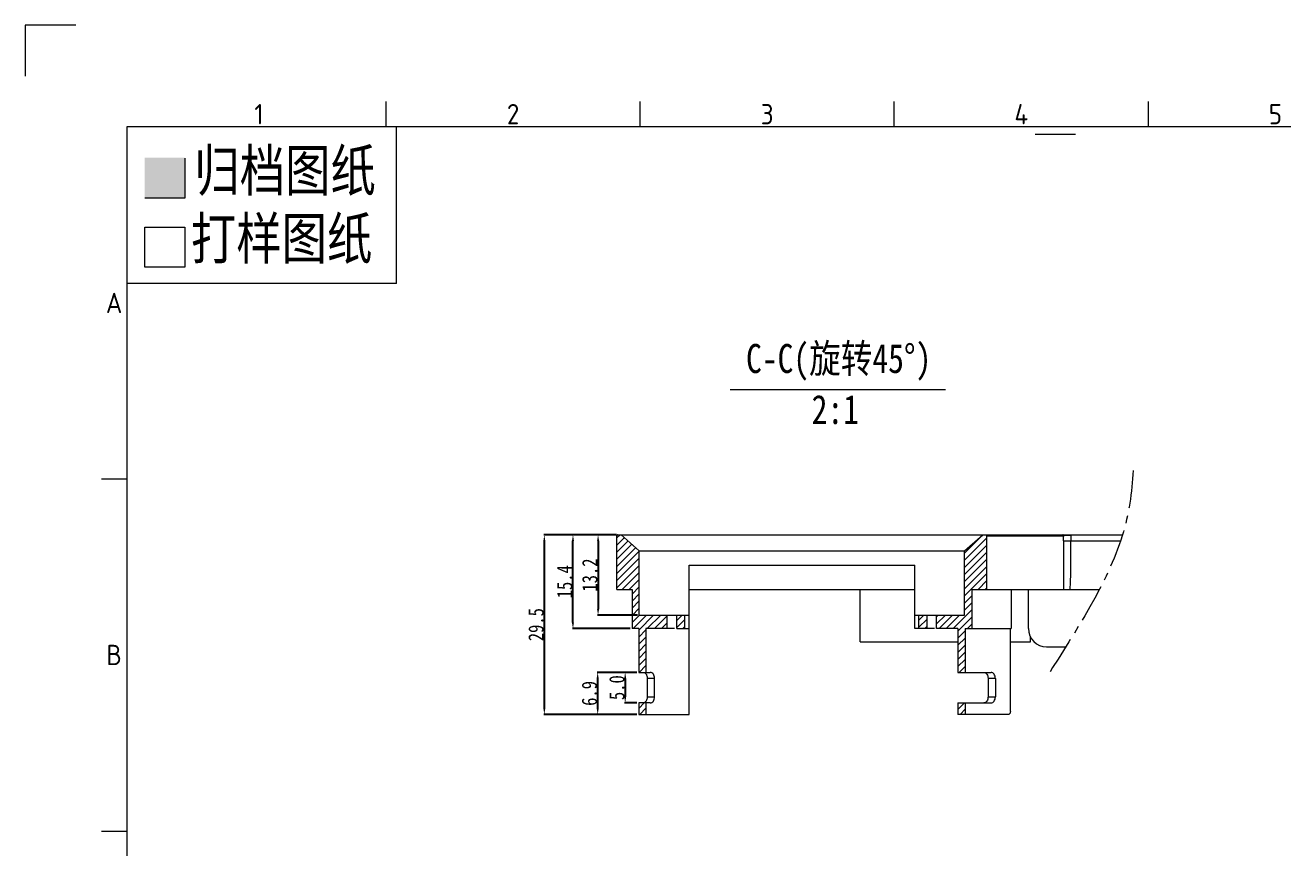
# Model space of a CAD drawing. Header units: inches. Extents: x 26991 to 28396, y -1342 to -349.
# Drawn here: x 26990.7 to 27404.4, y -619.9 to -349.3 of the extents above; entities that cross this region are included whole.
import ezdxf
from ezdxf.enums import TextEntityAlignment as Align

# ---------------------------------------------------------------- set-up
doc = ezdxf.new("R2010")
doc.units = ezdxf.units.IN
doc.header["$MEASUREMENT"] = 0
doc.linetypes.add('CENTER', pattern=[2, 1.25, -0.25, 0.25, -0.25])
doc.layers.get('0').update_dxf_attribs({"lineweight": 13})
doc.layers.add('DIM', color=1, linetype='Continuous', lineweight=5)
doc.layers.add('中心线', color=7, linetype='CENTER', lineweight=5)
doc.layers.add('图框', color=7, linetype='Continuous')
doc.layers.add('注释', color=5, linetype='Continuous')
doc.styles.add('ISO Proportional', font='isocp.shx')
doc.styles.get("Standard").update_dxf_attribs({"font": ''})
doc.styles.add('字母和汉字', font='arial.ttf', dxfattribs={"width": 0.8})
doc.styles.add('汉字专用', font='', dxfattribs={"width": 0.8})
doc.styles.get('Standard').set_extended_font_data('SimSun')
doc.styles.get('汉字专用').set_extended_font_data('SimSun')
doc.dimstyles.new('1比2', dxfattribs={"dimtxt": 5, "dimasz": 2, "dimexe": 0.2, "dimexo": 0.625, "dimgap": 0.2, "dimtad": 1, "dimdec": 1, "dimlfac": 0.5, "dimzin": 1, "dimdsep": 46, "dimtxsty": '汉字专用', "dimcen": 2.5, "dimclrd": 256, "dimclre": 256, "dimclrt": 256, "dimadec": 0, "dimazin": 0, "dimtfac": 1, "dimtdec": 1, "dimtmove": 0, "dimatfit": 3, "dimfxl": 0, "dimarcsym": 0})

# ---------------------------------------------------------------- blocks, each defined once
blk = doc.blocks.new('*D92')
at = {"layer": 'Defpoints', "color": 0}
for p in [(27185.67, -516.77), (27179.02, -543.17), (27192.58, -543.17)]:
    blk.add_point(p, dxfattribs=at)
at = {"layer": 'DIM', "lineweight": -2}
for p, q in [((27185.04, -516.77), (27178.82, -516.77)), ((27179.02, -518.77), (27179.02, -541.17)), ((27191.96, -543.17), (27178.82, -543.17))]:
    blk.add_line(p, q, dxfattribs=at)
at = {"layer": 'DIM'}
for points in [[(27179.36, -518.77), (27178.69, -518.77), (27179.02, -516.77)], [(27178.69, -541.17), (27179.36, -541.17), (27179.02, -543.17)]]:
    blk.add_solid(points, dxfattribs=at)
at = {"layer": 'DIM', "insert": (27176.32, -529.97), "char_height": 5, "attachment_point": 5, "rotation": 90, "style": '汉字专用'}
blk.add_mtext('13.2', dxfattribs=at)
blk = doc.blocks.new('*D93')
at = {"layer": 'Defpoints', "color": 0}
for p in [(27170.77, -516.77), (27185.67, -516.77), (27190.18, -547.57)]:
    blk.add_point(p, dxfattribs=at)
at = {"layer": 'DIM', "lineweight": -2}
for p, q in [((27185.04, -516.77), (27170.57, -516.77)), ((27170.77, -545.57), (27170.77, -518.77)), ((27189.55, -547.57), (27170.57, -547.57))]:
    blk.add_line(p, q, dxfattribs=at)
at = {"layer": 'DIM'}
for points in [[(27171.1, -518.77), (27170.43, -518.77), (27170.77, -516.77)], [(27170.43, -545.57), (27171.1, -545.57), (27170.77, -547.57)]]:
    blk.add_solid(points, dxfattribs=at)
at = {"layer": 'DIM', "insert": (27168.07, -532.17), "char_height": 5, "attachment_point": 5, "rotation": 90, "style": '汉字专用'}
blk.add_mtext('15.4', dxfattribs=at)
blk = doc.blocks.new('*D94')
at = {"layer": 'Defpoints', "color": 0}
for p in [(27178.89, -561.97), (27192.39, -561.97), (27192.39, -575.77)]:
    blk.add_point(p, dxfattribs=at)
at = {"layer": 'DIM', "lineweight": -2}
for p, q in [((27191.76, -561.97), (27178.69, -561.97)), ((27178.89, -573.77), (27178.89, -563.97)), ((27191.76, -575.77), (27178.69, -575.77))]:
    blk.add_line(p, q, dxfattribs=at)
at = {"layer": 'DIM'}
for points in [[(27179.23, -563.97), (27178.56, -563.97), (27178.89, -561.97)], [(27178.56, -573.77), (27179.23, -573.77), (27178.89, -575.77)]]:
    blk.add_solid(points, dxfattribs=at)
at = {"layer": 'DIM', "insert": (27176.19, -568.87), "char_height": 5, "attachment_point": 5, "rotation": 90, "style": '汉字专用'}
blk.add_mtext('6.9', dxfattribs=at)
blk = doc.blocks.new('*D95')
at = {"layer": 'Defpoints', "color": 0}
for p in [(27161.36, -516.77), (27185.67, -516.77), (27192.39, -575.77)]:
    blk.add_point(p, dxfattribs=at)
at = {"layer": 'DIM', "lineweight": -2}
for p, q in [((27185.04, -516.77), (27161.16, -516.77)), ((27161.36, -573.77), (27161.36, -518.77)), ((27191.76, -575.77), (27161.16, -575.77))]:
    blk.add_line(p, q, dxfattribs=at)
at = {"layer": 'DIM'}
for points in [[(27161.69, -518.77), (27161.03, -518.77), (27161.36, -516.77)], [(27161.03, -573.77), (27161.69, -573.77), (27161.36, -575.77)]]:
    blk.add_solid(points, dxfattribs=at)
at = {"layer": 'DIM', "insert": (27158.66, -546.27), "char_height": 5, "attachment_point": 5, "rotation": 90, "style": '汉字专用'}
blk.add_mtext('29.5', dxfattribs=at)
blk = doc.blocks.new('*D96')
at = {"layer": 'Defpoints', "color": 0}
for p in [(27192.39, -561.97), (27187.93, -571.97), (27192.39, -571.97)]:
    blk.add_point(p, dxfattribs=at)
at = {"layer": 'DIM', "lineweight": -2}
for p, q in [((27191.76, -561.97), (27187.73, -561.97)), ((27187.93, -563.97), (27187.93, -569.97)), ((27191.76, -571.97), (27187.73, -571.97))]:
    blk.add_line(p, q, dxfattribs=at)
at = {"layer": 'DIM'}
for points in [[(27188.26, -563.97), (27187.6, -563.97), (27187.93, -561.97)], [(27187.6, -569.97), (27188.26, -569.97), (27187.93, -571.97)]]:
    blk.add_solid(points, dxfattribs=at)
at = {"layer": 'DIM', "insert": (27185.23, -566.97), "char_height": 5, "attachment_point": 5, "rotation": 90, "style": '汉字专用'}
blk.add_mtext('5.0', dxfattribs=at)

msp = doc.modelspace()

# ---------------------------------------------------------------- hatches: boundary and pattern name
at = {"linetype": 'Continuous'}
h = msp.add_hatch(dxfattribs=at)
h.set_pattern_fill('XSEC0001', color=2, scale=1.653846, angle=45, style=0, pattern_type=0)
h.set_pattern_definition([(45, (27113.598, -725.0706), (-1.169446, 1.169446), [])])
edge = h.paths.add_edge_path()
edge.add_line((27185.23, -534.77), (27190.18, -534.77))
edge.add_line((27185.23, -534.77), (27185.23, -517.05))
edge.add_spline(control_points=[(27185.43, -516.77), (27185.3, -516.77), (27185.23, -516.86), (27185.23, -517.05)], knot_values=[0, 0, 0, 0, 1, 1, 1, 1], degree=3, periodic=0)
edge.add_line((27185.43, -516.77), (27186.64, -516.77))
edge.add_line((27192.58, -522.02), (27186.64, -516.77))
edge.add_line((27192.58, -543.17), (27192.58, -522.02))
edge.add_line((27201.78, -543.17), (27192.58, -543.17))
edge.add_line((27201.78, -547.57), (27201.78, -543.17))
edge.add_line((27201.78, -547.57), (27194.77, -547.57))
edge.add_line((27194.77, -547.57), (27194.77, -561.97))
edge.add_line((27194.77, -561.97), (27192.39, -561.97))
edge.add_line((27192.39, -547.57), (27192.39, -561.97))
edge.add_line((27192.39, -547.57), (27190.18, -547.57))
edge.add_line((27190.18, -534.77), (27190.18, -547.57))
edge = h.paths.add_edge_path()
edge.add_line((27301.9, -534.77), (27306.85, -534.77))
edge.add_line((27301.9, -534.77), (27301.9, -547.57))
edge.add_line((27299.69, -547.57), (27301.9, -547.57))
edge.add_line((27299.69, -547.57), (27299.69, -561.97))
edge.add_line((27297.31, -561.97), (27299.69, -561.97))
edge.add_line((27297.31, -547.57), (27297.31, -561.97))
edge.add_line((27297.31, -547.57), (27290.3, -547.57))
edge.add_line((27290.3, -547.57), (27290.3, -543.17))
edge.add_line((27299.5, -543.17), (27290.3, -543.17))
edge.add_line((27299.5, -543.17), (27299.5, -522.02))
edge.add_line((27299.5, -522.02), (27305.44, -516.77))
edge.add_line((27305.44, -516.77), (27306.65, -516.77))
edge.add_spline(control_points=[(27306.85, -517.05), (27306.85, -516.86), (27306.78, -516.77), (27306.65, -516.77)], knot_values=[0, 0, 0, 0, 1, 1, 1, 1], degree=3, periodic=0)
edge.add_line((27306.85, -534.77), (27306.85, -517.05))
edge = h.paths.add_edge_path()
edge.add_line((27207.58, -543.17), (27204.89, -543.17))
edge.add_line((27207.58, -547.57), (27207.58, -543.17))
edge.add_line((27207.58, -547.57), (27204.89, -547.57))
edge.add_line((27204.89, -547.57), (27204.89, -543.17))
edge = h.paths.add_edge_path()
edge.add_line((27194.77, -571.97), (27194.77, -575.77))
edge.add_line((27192.39, -575.77), (27194.77, -575.77))
edge.add_line((27192.39, -571.97), (27192.39, -575.77))
edge.add_line((27194.77, -571.97), (27192.39, -571.97))
edge = h.paths.add_edge_path()
edge.add_line((27287.19, -543.17), (27284.5, -543.17))
edge.add_line((27287.19, -547.57), (27287.19, -543.17))
edge.add_line((27287.19, -547.57), (27284.5, -547.57))
edge.add_line((27284.5, -547.57), (27284.5, -543.17))
edge = h.paths.add_edge_path()
edge.add_line((27297.31, -571.97), (27297.31, -575.77))
edge.add_line((27297.31, -571.97), (27299.69, -571.97))
edge.add_line((27299.69, -571.97), (27299.69, -575.77))
edge.add_line((27299.69, -575.77), (27297.31, -575.77))
at = {"layer": '注释'}
msp.add_hatch(color=0, dxfattribs=at).paths.add_polyline_path([(27029.97, -392.87), (27043.16, -392.87), (27043.16, -406.06), (27029.97, -406.06)])

# ---------------------------------------------------------------- linework, layer by layer
at = {"color": 7, "linetype": 'Continuous'}
for p, q in [((27112.81, -434.18), (27112.81, -382.73)), ((27112.81, -434.18), (27024.14, -434.18)), ((27185.23, -534.77), (27185.23, -517.05)), ((27185.43, -516.77), (27351.39, -516.77)), ((27192.58, -522.02), (27186.64, -516.77)), ((27299.5, -522.02), (27305.44, -516.77)), ((27306.85, -534.77), (27306.85, -517.05)), ((27306.85, -517.05), (27332.03, -517.05)), ((27332.03, -517.05), (27332.06, -517.03)), ((27332.03, -518.77), (27332.03, -517.05)), ((27332.06, -517.03), (27332.09, -517.01)), ((27332.35, -516.94), (27332.6, -516.92)), ((27332.6, -516.92), (27333.35, -516.89)), ((27334.42, -516.89), (27334.42, -516.77)), ((27334.42, -516.89), (27334.42, -518.77)), ((27351.35, -516.89), (27334.42, -516.89)), ((27332.03, -518.77), (27332.03, -521.77)), ((27334.42, -518.77), (27350.75, -518.77)), ((27192.58, -543.17), (27192.58, -522.02)), ((27192.58, -522.02), (27299.5, -522.02)), ((27299.5, -543.17), (27299.5, -522.02)), ((27332.03, -521.77), (27332.04, -525.42)), ((27209, -575.76), (27209, -526.77)), ((27209, -526.77), (27283.08, -526.77)), ((27283.08, -547.57), (27283.08, -526.77)), ((27332.04, -525.42), (27332.04, -534.77)), ((27185.23, -534.77), (27190.18, -534.77)), ((27190.18, -534.77), (27190.18, -547.57)), ((27209, -534.77), (27283.08, -534.77)), ((27265.2, -551.97), (27265.2, -534.77)), ((27301.9, -534.77), (27301.9, -547.57)), ((27301.9, -534.77), (27343.77, -534.77)), ((27314.74, -534.77), (27314.74, -547.57)), ((27320.44, -547.57), (27320.44, -534.77)), ((27192.58, -543.17), (27209, -543.17)), ((27201.78, -547.57), (27201.78, -543.17)), ((27204.89, -547.57), (27204.89, -543.17)), ((27207.58, -547.57), (27207.58, -543.17)), ((27283.08, -543.17), (27299.5, -543.17)), ((27284.5, -547.57), (27284.5, -543.17)), ((27287.19, -547.57), (27287.19, -543.17)), ((27290.3, -547.57), (27290.3, -543.17)), ((27192.39, -547.57), (27190.18, -547.57)), ((27192.39, -547.57), (27192.39, -561.97)), ((27194.77, -547.57), (27194.77, -561.97)), ((27204.15, -547.57), (27194.77, -547.57)), ((27204.89, -547.57), (27209, -547.57)), ((27289.57, -547.57), (27283.08, -547.57)), ((27297.31, -547.57), (27290.3, -547.57)), ((27297.31, -547.57), (27297.31, -561.97)), ((27299.69, -547.57), (27299.69, -561.97)), ((27299.69, -547.57), (27314.74, -547.57)), ((27314.54, -574.77), (27314.54, -547.57)), ((27265.2, -551.97), (27297.31, -551.97)), ((27314.54, -551.97), (27321.2, -551.97)), ((27321.2, -551.97), (27321.2, -550.34)), ((27326.44, -553.57), (27332.73, -553.57)), ((27192.39, -561.97), (27196.19, -561.97)), ((27297.31, -561.97), (27308.18, -561.97)), ((27195.22, -569.97), (27195.22, -563.97)), ((27197.6, -563.97), (27195.22, -563.97)), ((27197.6, -569.97), (27197.6, -563.97)), ((27307.2, -563.97), (27307.2, -569.97)), ((27309.59, -563.97), (27307.2, -563.97)), ((27309.59, -563.97), (27309.59, -569.97)), ((27195.22, -569.97), (27197.6, -569.97)), ((27307.2, -569.97), (27309.59, -569.97)), ((27192.39, -571.97), (27192.39, -575.77)), ((27196.19, -571.97), (27192.39, -571.97)), ((27194.77, -571.97), (27194.77, -575.77)), ((27297.31, -571.97), (27297.31, -575.77)), ((27297.31, -571.97), (27308.18, -571.97)), ((27299.69, -571.97), (27299.69, -575.77)), ((27192.39, -575.77), (27208.92, -575.77)), ((27209, -575.76), (27208.92, -575.76)), ((27313.83, -575.77), (27297.31, -575.77))]:
    msp.add_line(p, q, dxfattribs=at)
msp.add_arc((27326.44, -547.57), 6, 180, 270, dxfattribs=at)
for points, knots in [([(27185.43, -516.77), (27185.37, -516.77), (27185.24, -516.83), (27185.23, -516.98), (27185.23, -517.05)], [0, 0, 0, 0, 0.431936, 1, 1, 1, 1]), ([(27306.85, -517.05), (27306.85, -516.98), (27306.84, -516.83), (27306.71, -516.77), (27306.65, -516.77)], [0, 0, 0, 0, 0.568064, 1, 1, 1, 1]), ([(27332.03, -517.05), (27332.03, -516.97), (27331.99, -516.8), (27331.82, -516.77), (27331.75, -516.77)], [0, 0, 0, 0, 0.510653, 1, 1, 1, 1]), ([(27332.09, -517.01), (27332.07, -516.94), (27332, -516.8), (27331.85, -516.77), (27331.78, -516.77)], [0, 0, 0, 0, 0.500096, 1, 1, 1, 1]), ([(27332.09, -517.01), (27332.09, -517), (27332.1, -516.96), (27332.21, -516.94), (27332.29, -516.94), (27332.35, -516.94)], [0, 0, 0, 0, 0.116914, 0.355841, 1, 1, 1, 1]), ([(27333.35, -516.89), (27333.43, -516.89), (27333.79, -516.88), (27334.15, -516.88), (27334.42, -516.89)], [0, 0, 0, 0, 0.244004, 1, 1, 1, 1]), ([(27332.03, -518.77), (27332.03, -518.74), (27332.02, -518.7), (27332.07, -518.67), (27332.1, -518.7), (27332.14, -518.73), (27332.2, -518.76), (27332.31, -518.77), (27332.45, -518.77), (27332.61, -518.77), (27332.78, -518.77), (27333.02, -518.77), (27333.32, -518.77), (27333.81, -518.77), (27334.18, -518.77), (27334.43, -518.77)], [0, 0, 0, 0, 0.034243, 0.042952, 0.056802, 0.076131, 0.09745, 0.146039, 0.203962, 0.268245, 0.336513, 0.407267, 0.552858, 0.701095, 1, 1, 1, 1]), ([(27334.15, -534.77), (27334.23, -533.65), (27334.38, -531.26), (27334.45, -527.44), (27334.43, -523.23), (27334.44, -520.28), (27334.43, -518.77)], [0, 0, 0, 0, 0.209846, 0.448552, 0.715271, 1, 1, 1, 1]), ([(27193.8, -561.97), (27193.99, -561.97), (27194.39, -562.09), (27194.68, -562.38), (27194.8, -562.55)], [0, 0, 0, 0, 0.471122, 1, 1, 1, 1]), ([(27194.8, -562.55), (27194.87, -562.65), (27195.12, -563.08), (27195.22, -563.59), (27195.22, -563.97)], [0, 0, 0, 0, 0.235523, 1, 1, 1, 1]), ([(27197.6, -563.97), (27197.6, -563.71), (27197.54, -563.21), (27197.24, -562.55), (27196.78, -562.09), (27196.38, -561.97), (27196.19, -561.97)], [0, 0, 0, 0, 0.287995, 0.555342, 0.790512, 1, 1, 1, 1]), ([(27305.79, -561.97), (27305.98, -561.97), (27306.38, -562.09), (27306.84, -562.55), (27307.14, -563.21), (27307.2, -563.71), (27307.2, -563.97)], [0, 0, 0, 0, 0.209488, 0.444658, 0.712005, 1, 1, 1, 1]), ([(27309.59, -563.97), (27309.59, -563.71), (27309.52, -563.21), (27309.23, -562.55), (27308.77, -562.09), (27308.36, -561.97), (27308.18, -561.97)], [0, 0, 0, 0, 0.287995, 0.555342, 0.790512, 1, 1, 1, 1]), ([(27195.22, -569.97), (27195.22, -570.34), (27195.08, -571.05), (27194.63, -571.65), (27194.35, -571.81)], [0, 0, 0, 0, 0.538847, 1, 1, 1, 1]), ([(27196.19, -571.97), (27196.38, -571.97), (27196.78, -571.84), (27197.24, -571.38), (27197.54, -570.72), (27197.6, -570.22), (27197.6, -569.97)], [0, 0, 0, 0, 0.209488, 0.444658, 0.712005, 1, 1, 1, 1]), ([(27307.2, -569.97), (27307.2, -570.22), (27307.14, -570.72), (27306.84, -571.38), (27306.38, -571.84), (27305.98, -571.97), (27305.79, -571.97)], [0, 0, 0, 0, 0.287995, 0.555342, 0.790512, 1, 1, 1, 1]), ([(27308.18, -571.97), (27308.36, -571.97), (27308.77, -571.84), (27309.23, -571.38), (27309.52, -570.72), (27309.59, -570.22), (27309.59, -569.97)], [0, 0, 0, 0, 0.209488, 0.444658, 0.712005, 1, 1, 1, 1]), ([(27314.54, -574.77), (27314.54, -574.89), (27314.51, -575.14), (27314.36, -575.47), (27314.13, -575.7), (27313.93, -575.77), (27313.83, -575.77)], [0, 0, 0, 0, 0.287674, 0.555404, 0.790698, 1, 1, 1, 1])]:
    msp.add_open_spline(points, degree=3, knots=knots, dxfattribs=at)
at = {"layer": 'DIM', "color": 0}
for p, q in [((27322.7, -385.11), (27335.89, -385.11)), ((27043.2, -392.97), (27043.2, -406.16)), ((27043.2, -406.16), (27030.01, -406.16)), ((27030.01, -428.83), (27030.01, -415.64)), ((27030.01, -415.64), (27043.2, -415.64)), ((27043.2, -415.64), (27043.2, -428.83)), ((27043.2, -428.83), (27030.01, -428.83))]:
    msp.add_line(p, q, dxfattribs=at)
at = {"layer": 'DIM'}
msp.add_line((27222.42, -469.07), (27293.2, -469.07), dxfattribs=at)
at = {"layer": '中心线', "color": 2, "ltscale": 10}
msp.add_open_spline([(27354.86, -495.64), (27354.55, -502.82), (27351.13, -525.82), (27335.99, -548.34), (27326.65, -563.18)], degree=3, knots=[20.540361, 20.540361, 20.540361, 20.540361, 31.334155, 55.2617, 55.2617, 55.2617, 55.2617], dxfattribs=at)
at = {"layer": '图框', "color": 7, "lineweight": 9}
for p, q in [((27007.43, -349.32), (26990.73, -349.32)), ((26990.73, -349.32), (26990.73, -366.02)), ((27109.33, -382.73), (27109.33, -374.38)), ((27192.85, -382.73), (27192.85, -374.38)), ((27276.37, -382.73), (27276.37, -374.38)), ((27359.89, -382.73), (27359.89, -374.38)), ((28362.15, -382.73), (27024.14, -382.73)), ((27024.14, -382.73), (27024.14, -1308.14)), ((27015.78, -498.41), (27024.14, -498.41)), ((27015.78, -614.08), (27024.14, -614.08))]:
    msp.add_line(p, q, dxfattribs=at)

# ---------------------------------------------------------------- texts
at = {"layer": '图框', "color": 7, "lineweight": 9, "style": 'ISO Proportional'}
for s, p in [('1', (27067.57, -378.55)), ('2', (27151.09, -378.55)), ('3', (27234.61, -378.55)), ('4', (27318.13, -378.55)), ('5', (27401.65, -378.55)), ('A', (27019.96, -440.57)), ('B', (27019.96, -556.24))]:
    msp.add_text(s, height=6.68, dxfattribs=at).set_placement(p, align=Align.MIDDLE)
at = {"layer": '注释', "color": 0, "lineweight": -3, "char_height": 13.6627, "width": 188.7469, "attachment_point": 1, "style": '字母和汉字'}
for s, insert in [('{\\fSimSun|b0|i0|c134|p2; 归档图纸}', (27038.9, -390.2)), ('{\\fSimSun|b0|i0|c134|p2;   打样图纸}', (27022.88, -412.56))]:
    msp.add_mtext(s, dxfattribs=dict(at, insert=insert))
at = {"layer": '注释', "color": 3, "linetype": 'Continuous', "char_height": 9.525, "width": 166.0938, "attachment_point": 2, "line_spacing_factor": 0.9}
for s, insert in [('{\\W0.8;\\C1;C-C(旋转45°)}', (27258.11, -454.06)), ('{\\W0.8;\\C1;2:1}', (27257, -470.8))]:
    msp.add_mtext(s, dxfattribs=dict(at, insert=insert))

# ---------------------------------------------------------------- dimensions: what is measured, and where the dimension line sits
at = {"layer": 'DIM'}
for base, p1, p2, picture, middle in [((27161.36, -516.77), (27192.39, -575.77), (27185.67, -516.77), '*D95', (27158.66, -546.27)), ((27170.77, -516.77), (27190.18, -547.57), (27185.67, -516.77), '*D93', (27168.07, -532.17)), ((27179.02, -543.17), (27185.67, -516.77), (27192.58, -543.17), '*D92', (27176.32, -529.97)), ((27178.89, -561.97), (27192.39, -575.77), (27192.39, -561.97), '*D94', (27176.19, -568.87)), ((27187.93, -571.97), (27192.39, -561.97), (27192.39, -571.97), '*D96', (27185.23, -566.97))]:
    dim = msp.add_linear_dim(base=base, p1=p1, p2=p2, angle=90, dimstyle='1比2', dxfattribs=at)
    dim.commit()
    dim.dimension.update_dxf_attribs({"geometry": picture, "text_midpoint": middle})

doc.saveas('drawing.dxf')
